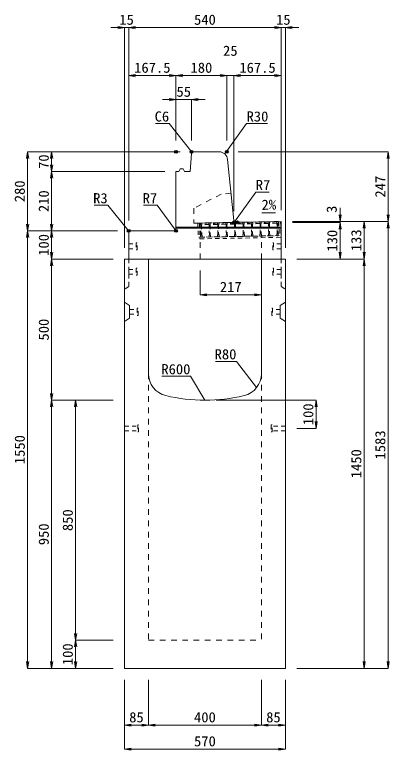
# Model space of a CAD drawing. Units: millimetres at full size; some dimension numbers follow another scale. Extents: x -18734 to 51600, y -18820 to 17820.
# Drawn here: x 39376 to 40703, y -10960 to -8354 of the extents above; entities that cross this region are included whole.
import ezdxf
from ezdxf.enums import TextEntityAlignment as Align

# ---------------------------------------------------------------- set-up
doc = ezdxf.new("R2010")
doc.units = ezdxf.units.MM
doc.header["$LTSCALE"] = 20
doc.header["$PDMODE"] = 32
doc.header["$PDSIZE"] = 10
doc.linetypes.add('USER1', pattern=[2, 1, -1])
doc.linetypes.add('USER2', pattern=[1.35, 0.75, -0.6])
for name, color, linetype, lineweight in [('インサート', 3, 'USER2', 9), ('グレーチング', 7, 'USER2', 5), ('受枠', 3, 'USER2', 9), ('寸法線', 7, 'Continuous', 13), ('引出線', 4, 'Continuous', 13), ('本体', 2, 'Continuous', 13), ('目地', 132, 'Continuous', 5)]:
    doc.layers.add(name, color=color, linetype=linetype, lineweight=lineweight)
doc.layers.add('作業エリア', color=11, linetype='Continuous')
doc.styles.add('ＭＳ 明朝', font='')
doc.styles.get('ＭＳ 明朝').set_extended_font_data('MS Mincho')

# ---------------------------------------------------------------- blocks, each defined once
blk = doc.blocks.new('open_arrow')
at = {"color": 0, "linetype": 'Continuous', "lineweight": -2}
blk.add_lwpolyline([(7.5, 1.25), (0, 0), (7.5, -1.25)], dxfattribs=at)

msp = doc.modelspace()

# ---------------------------------------------------------------- linework, layer by layer
at = {"layer": 'インサート'}
for p, q in [((39780, -9166.5), (39807, -9166.5)), ((39780, -9166.5), (39780, -9183.5)), ((39810, -9162.5), (39807, -9162.5)), ((39807, -9162.5), (39807, -9187.5)), ((39810, -9187.5), (39810, -9162.5)), ((40290, -9162.5), (40293, -9162.5)), ((40290, -9187.5), (40290, -9162.5)), ((40293, -9162.5), (40293, -9187.5)), ((40320, -9166.5), (40293, -9166.5)), ((40320, -9166.5), (40320, -9183.5)), ((39780, -9183.5), (39807, -9183.5)), ((39807, -9187.5), (39810, -9187.5)), ((40293, -9187.5), (40290, -9187.5)), ((40320, -9183.5), (40293, -9183.5)), ((39780, -9256.5), (39807, -9256.5)), ((39780, -9256.5), (39780, -9273.5)), ((39780, -9273.5), (39807, -9273.5)), ((39810, -9252.5), (39807, -9252.5)), ((39807, -9252.5), (39807, -9277.5)), ((39810, -9277.5), (39810, -9252.5)), ((40290, -9252.5), (40293, -9252.5)), ((40290, -9277.5), (40290, -9252.5)), ((40293, -9252.5), (40293, -9277.5)), ((40320, -9256.5), (40293, -9256.5)), ((40320, -9273.5), (40293, -9273.5)), ((40320, -9256.5), (40320, -9273.5)), ((39807, -9277.5), (39810, -9277.5)), ((40293, -9277.5), (40290, -9277.5)), ((39783.2, -9398.5), (39810.2, -9398.5)), ((39783.2, -9398.5), (39783.2, -9415.5)), ((39813.2, -9394.5), (39810.2, -9394.5)), ((39810.2, -9394.5), (39810.2, -9419.5)), ((39813.2, -9419.5), (39813.2, -9394.5)), ((40286.8, -9394.5), (40289.8, -9394.5)), ((40286.8, -9419.5), (40286.8, -9394.5)), ((40289.8, -9394.5), (40289.8, -9419.5)), ((40316.8, -9398.5), (40289.8, -9398.5)), ((40316.8, -9398.5), (40316.8, -9415.5)), ((39783.2, -9415.5), (39810.2, -9415.5)), ((39810.2, -9419.5), (39813.2, -9419.5)), ((40289.8, -9419.5), (40286.8, -9419.5)), ((40316.8, -9415.5), (40289.8, -9415.5)), ((39765, -9811.5), (39812, -9811.5)), ((39765, -9811.5), (39765, -9828.5)), ((39815, -9807.5), (39812, -9807.5)), ((39812, -9807.5), (39812, -9832.5)), ((39815, -9832.5), (39815, -9807.5)), ((40288, -9807.5), (40285, -9807.5)), ((40285, -9807.5), (40285, -9832.5)), ((40288, -9832.5), (40288, -9807.5)), ((40335, -9811.5), (40288, -9811.5)), ((40335, -9828.5), (40335, -9811.5)), ((39765, -9828.5), (39812, -9828.5)), ((39812, -9832.5), (39815, -9832.5)), ((40285, -9832.5), (40288, -9832.5)), ((40335, -9828.5), (40288, -9828.5))]:
    msp.add_line(p, q, dxfattribs=at)
at = {"layer": 'グレーチング'}
for p, q in [((40033.97, -9092.54), (40308.92, -9087.21)), ((40064.08, -9097.95), (40038.97, -9092.44)), ((40094.07, -9097.37), (40068.96, -9091.86)), ((40124.07, -9096.79), (40098.96, -9091.28)), ((40154.06, -9096.21), (40128.95, -9090.7)), ((40184.06, -9095.63), (40158.95, -9090.12)), ((40214.05, -9095.05), (40188.94, -9089.54)), ((40244.05, -9094.47), (40218.93, -9088.96)), ((40274.04, -9093.89), (40248.93, -9088.38)), ((40304.04, -9093.31), (40278.92, -9087.8)), ((40304.04, -9093.31), (40279.04, -9093.79)), ((40064.08, -9097.95), (40039.08, -9098.44)), ((40094.07, -9097.37), (40069.08, -9097.86)), ((40124.07, -9096.79), (40099.07, -9097.28)), ((40154.06, -9096.21), (40129.07, -9096.7)), ((40184.06, -9095.63), (40159.06, -9096.12)), ((40214.05, -9095.05), (40189.06, -9095.54)), ((40244.05, -9094.47), (40219.05, -9094.95)), ((40274.04, -9093.89), (40249.05, -9094.37)), ((40034.94, -9142.53), (40309.89, -9137.21))]:
    msp.add_line(p, q, dxfattribs=at)
for points in [[(40033.97, -9092.54), (40038.97, -9092.44), (40039.08, -9098.44), (40038.1, -9099.46), (40038.8, -9135.45), (40039.82, -9136.43), (40039.94, -9142.43), (40034.94, -9142.53), (40034.82, -9136.53), (40035.8, -9135.51), (40035.1, -9099.52), (40034.09, -9098.53)], [(40068.8, -9134.87), (40069.81, -9135.85), (40069.93, -9141.85), (40064.93, -9141.95), (40064.82, -9135.95), (40065.8, -9134.93), (40065.1, -9098.93), (40064.08, -9097.95), (40063.96, -9091.96), (40068.96, -9091.86), (40069.08, -9097.86), (40068.1, -9098.88)], [(40098.79, -9134.29), (40099.81, -9135.27), (40099.92, -9141.27), (40094.93, -9141.37), (40094.81, -9135.37), (40095.79, -9134.35), (40095.09, -9098.35), (40094.07, -9097.37), (40093.96, -9091.38), (40098.96, -9091.28), (40099.07, -9097.28), (40098.09, -9098.3)], [(40128.78, -9133.71), (40129.8, -9134.69), (40129.92, -9140.69), (40124.92, -9140.79), (40124.8, -9134.79), (40125.78, -9133.77), (40125.09, -9097.77), (40124.07, -9096.79), (40123.95, -9090.79), (40128.95, -9090.7), (40129.07, -9096.7), (40128.09, -9097.72)], [(40158.78, -9133.13), (40159.8, -9134.11), (40159.91, -9140.11), (40154.91, -9140.2), (40154.8, -9134.21), (40155.78, -9133.19), (40155.08, -9097.19), (40154.06, -9096.21), (40153.95, -9090.21), (40158.95, -9090.12), (40159.06, -9096.12), (40158.08, -9097.14)], [(40185.77, -9132.61), (40185.08, -9096.61), (40184.06, -9095.63), (40183.94, -9089.63), (40188.94, -9089.54), (40189.06, -9095.54), (40188.08, -9096.55), (40188.77, -9132.55), (40189.79, -9133.53), (40189.91, -9139.53), (40184.91, -9139.62), (40184.79, -9133.63)], [(40215.77, -9132.03), (40215.07, -9096.03), (40214.05, -9095.05), (40213.94, -9089.05), (40218.93, -9088.96), (40219.05, -9094.95), (40218.07, -9095.97), (40218.77, -9131.97), (40219.79, -9132.95), (40219.9, -9138.95), (40214.9, -9139.04), (40214.79, -9133.04)], [(40249.05, -9094.37), (40248.06, -9095.39), (40248.76, -9131.39), (40249.78, -9132.37), (40249.9, -9138.37), (40244.9, -9138.46), (40244.78, -9132.46), (40245.76, -9131.44), (40245.07, -9095.45), (40244.05, -9094.47), (40243.93, -9088.47), (40248.93, -9088.38)], [(40279.04, -9093.79), (40278.06, -9094.81), (40278.76, -9130.81), (40279.78, -9131.79), (40279.89, -9137.79), (40274.89, -9137.88), (40274.78, -9131.88), (40275.76, -9130.86), (40275.06, -9094.87), (40274.04, -9093.89), (40273.92, -9087.89), (40278.92, -9087.8)], [(40304.89, -9137.3), (40304.77, -9131.3), (40305.75, -9130.28), (40305.05, -9094.29), (40304.04, -9093.31), (40303.92, -9087.31), (40308.92, -9087.21), (40309.03, -9093.21), (40308.05, -9094.23), (40308.75, -9130.23), (40309.77, -9131.21), (40309.89, -9137.21)]]:
    msp.add_lwpolyline(points, close=True, dxfattribs=at)
at = {"layer": '作業エリア'}
for p in [(39947.5, -8840), (39947.5, -8840), (40002.5, -8840), (40127.5, -8840), (40152.5, -9090), (40165, -9090), (39780, -9120), (39947.5, -9120)]:
    msp.add_point(p, dxfattribs=at)
at = {"layer": '受枠'}
for p, q in [((40024.97, -9092.71), (40317.92, -9087.04)), ((40024.97, -9092.71), (40025.94, -9142.7)), ((40030.97, -9092.59), (40032.05, -9148.58)), ((40311.92, -9087.16), (40312.89, -9137.15)), ((40317.92, -9087.04), (40319, -9143.03)), ((40312.89, -9137.15), (40025.94, -9142.7)), ((40032.05, -9148.58), (40319, -9143.03))]:
    msp.add_line(p, q, dxfattribs=at)
at = {"layer": '受枠', "linetype": 'Continuous'}
msp.add_line((40250.9, -9138.35), (40251.01, -9144.35), dxfattribs=at)
at = {"layer": '寸法線'}
for p, q in [((39828, -8400.05), (39717, -8400.05)), ((39765, -9180), (39765, -8400.05)), ((39780, -8400.05), (40320, -8400.05)), ((39780, -9083), (39780, -8400.05)), ((39780, -9083), (39780, -8400.05)), ((40272, -8400.05), (40383, -8400.05)), ((40320, -9047), (40320, -8400.05)), ((40320, -9047), (40320, -8400.05)), ((40335, -9180), (40335, -8400.05)), ((39780, -8570.05), (39947.5, -8570.05)), ((39780, -9083), (39780, -8570.05)), ((39947.5, -8800), (39947.5, -8570.05)), ((39947.5, -8570.05), (40127.5, -8570.05)), ((39947.5, -8800), (39947.5, -8570.05)), ((40079.5, -8570.05), (40200.5, -8570.05)), ((40127.5, -8800), (40127.5, -8570.05)), ((40127.5, -8800), (40127.5, -8570.05)), ((40152.5, -9050), (40152.5, -8570.05)), ((40152.5, -8570.05), (40320, -8570.05)), ((40152.5, -9050), (40152.5, -8570.05)), ((40320, -9047), (40320, -8570.05)), ((39899.5, -8655.05), (40050.5, -8655.05)), ((39947.5, -8800), (39947.5, -8655.05)), ((40002.5, -8800), (40002.5, -8655.05)), ((39422.06, -8840), (39422.06, -9120)), ((39962.5, -8840), (39422.06, -8840)), ((39507.06, -8910), (39507.06, -8840)), ((39962.5, -8840), (39507.06, -8840)), ((40167.5, -8840), (40698.78, -8840)), ((40698.78, -8840), (40698.78, -9087)), ((39507.06, -9120), (39507.06, -8910)), ((39907.5, -8910), (39507.06, -8910)), ((39907.5, -8910), (39507.06, -8910)), ((40528.78, -9039), (40528.78, -9138)), ((40360, -9087), (40528.78, -9087)), ((40360, -9087), (40613.78, -9087)), ((40360, -9087), (40698.78, -9087)), ((40360, -9087), (40698.78, -9087)), ((40360, -9090), (40528.78, -9090)), ((40360, -9090), (40528.78, -9090)), ((40528.78, -9090), (40528.78, -9220)), ((40613.78, -9087), (40613.78, -9220)), ((40698.78, -9087), (40698.78, -10670)), ((39740, -9120), (39422.06, -9120)), ((39422.06, -10670), (39422.06, -9120)), ((39740, -9120), (39422.06, -9120)), ((39507.06, -9220), (39507.06, -9120)), ((39740, -9120), (39507.06, -9120)), ((39740, -9120), (39507.06, -9120)), ((39507.06, -9220), (39507.06, -9720)), ((39725, -9220), (39507.06, -9220)), ((39725, -9220), (39507.06, -9220)), ((40375, -9220), (40528.78, -9220)), ((40375, -9220), (40613.78, -9220)), ((40375, -9220), (40613.78, -9220)), ((40613.78, -9220), (40613.78, -10670)), ((40033, -9260), (40033, -9346.67)), ((40033, -9346.67), (40250, -9346.67)), ((39725, -9720), (39507.06, -9720)), ((39507.06, -10670), (39507.06, -9720)), ((39725, -9720), (39507.06, -9720)), ((39592.06, -9720), (39592.06, -10570)), ((39725, -9720), (39592.06, -9720)), ((40090, -9720), (40443.78, -9720)), ((40443.78, -9720), (40443.78, -9820)), ((40375, -9820), (40443.78, -9820)), ((39725, -10570), (39592.06, -10570)), ((39592.06, -10570), (39592.06, -10670)), ((39725, -10570), (39592.06, -10570)), ((39725, -10670), (39422.06, -10670)), ((39725, -10670), (39507.06, -10670)), ((39725, -10670), (39592.06, -10670)), ((40375, -10670), (40613.78, -10670)), ((40375, -10670), (40698.78, -10670)), ((39765, -10710), (39765, -10871.16)), ((39765, -10710), (39765, -10956.16)), ((39850, -10710), (39850, -10871.16)), ((39850, -10710), (39850, -10871.16)), ((40250, -10710), (40250, -10871.16)), ((40250, -10710), (40250, -10871.16)), ((40335, -10710), (40335, -10871.16)), ((40335, -10710), (40335, -10956.16)), ((39765, -10871.16), (39850, -10871.16)), ((39850, -10871.16), (40250, -10871.16)), ((40250, -10871.16), (40335, -10871.16)), ((39765, -10956.16), (40335, -10956.16))]:
    msp.add_line(p, q, dxfattribs=at)
at = {"layer": '引出線'}
for points in [[(40005.29, -8842.99), (39923.41, -8740.07), (39875.07, -8740.07)], [(40120.48, -8847.76), (40197.4, -8740.07), (40272.08, -8740.07)], [(40154.14, -9088.19), (40230, -8982.98), (40277.93, -8982.98)], [(39780.88, -9120.88), (39705.62, -9029.7), (39657.89, -9029.7)], [(39945.45, -9117.95), (39880.97, -9029.7), (39833.04, -9029.7)], [(40251.14, -9056.74), (40299.85, -9055.77), (40251.11, -9056.74)], [(40232.76, -9675.58), (40161.5, -9582.47), (40086.83, -9582.47)], [(40050, -9720), (39998.63, -9635.25), (39897.63, -9635.25)]]:
    msp.add_lwpolyline(points, dxfattribs=at)
at = {"layer": '本体'}
for p, q in [((39997.5, -8910), (40002.07, -8845.98)), ((40002.07, -8845.98), (40008.5, -8840)), ((40100.35, -8840), (40008.5, -8840)), ((40151.87, -9083.7), (40130.2, -8867.01)), ((39947.5, -8910), (39947.5, -9113)), ((39947.5, -8910), (39957.5, -8910)), ((39957.5, -8910), (39962.5, -8900)), ((39962.5, -8900), (39972.5, -8900)), ((39972.5, -8900), (39977.5, -8910)), ((39977.5, -8910), (39997.5, -8910)), ((40165, -9090), (40158.83, -9090)), ((40165, -9090), (40320, -9087)), ((40320, -9220), (40320, -9087)), ((39780, -9123), (39780, -9220)), ((39940.5, -9120), (39783, -9120)), ((39765, -9220), (39765, -10670)), ((39850, -9220), (39765, -9220)), ((40320, -9220), (39780, -9220)), ((39850, -9220), (39850, -9625.96)), ((40250, -9625.96), (40250, -9220)), ((40335, -9220), (40250, -9220)), ((40335, -10670), (40335, -9220)), ((39765, -10670), (40335, -10670))]:
    msp.add_line(p, q, dxfattribs=at)
at = {"layer": '本体', "linetype": 'USER1'}
for p, q in [((40142.2, -8987), (40108, -8990)), ((40108, -8990), (40011, -9040)), ((40011, -9040), (40011, -9092.98)), ((40011, -9092.98), (40165, -9090)), ((40033, -9220), (40033, -9142.56)), ((40250, -9220), (40250, -9138.36))]:
    msp.add_line(p, q, dxfattribs=at)
at = {"layer": '本体', "linetype": 'USER2', "lineweight": 9}
for p, q in [((39780, -9220), (39780, -9317)), ((40320, -9220), (40320, -9317)), ((39780, -9317), (39765, -9326.5)), ((40320, -9317), (40335, -9326.5))]:
    msp.add_line(p, q, dxfattribs=at)
at = {"layer": '本体', "lineweight": 9}
for p, q in [((39765, -9373), (39783.2, -9384.5)), ((40335, -9373), (40316.8, -9384.5)), ((39783.2, -9384.5), (39783.2, -9429.5)), ((40316.8, -9384.5), (40316.8, -9429.5)), ((39765, -9441), (39783.2, -9429.5)), ((40335, -9441), (40316.8, -9429.5))]:
    msp.add_line(p, q, dxfattribs=at)
at = {"layer": '本体', "linetype": 'USER1', "lineweight": 15}
for p, q in [((39850, -9625.96), (39850, -10570)), ((40250, -9625.96), (40250, -10570)), ((39850, -10570), (40250, -10570))]:
    msp.add_line(p, q, dxfattribs=at)
at = {"layer": '本体'}
for centre, radius, start, end in [((40100.35, -8870), 30, 5.71059, 90), ((40158.83, -9083), 7, 185.71059, 270), ((39940.5, -9113), 7, 270, 0), ((39783, -9123), 3, 90, 180), ((39930, -9625.96), 80, 180, 256.65764), ((40170, -9625.96), 80, 283.34236, 0), ((40050, -9120), 600, 256.65764, 283.34236)]:
    msp.add_arc(centre, radius, start, end, dxfattribs=at)
at = {"layer": '目地'}
for p, q in [((40320, -9107), (39947.5, -9107)), ((40320, -9111), (39947.5, -9111))]:
    msp.add_line(p, q, dxfattribs=at)

# ---------------------------------------------------------------- block references
at = {"layer": '寸法線', "xscale": 3.2, "yscale": 3.2}
for p, rotation in [((39765, -8400.05), 180), ((40320, -8400.05), 180), ((40320, -8400.05), 180), ((39947.5, -8570.05), 180), ((40127.5, -8570.05), 180), ((40127.5, -8570.05), 180), ((40320, -8570.05), 180), ((39947.5, -8655.05), 180), ((39422.06, -8840), 270), ((39507.06, -8840), 270), ((40698.78, -8840), 270), ((39507.06, -8910), 90), ((39507.06, -8910), 270), ((40528.78, -9087), 90), ((40698.78, -9087), 90), ((40528.78, -9090), 270), ((40528.78, -9090), 270), ((40613.78, -9087), 270), ((40698.78, -9087), 270), ((39422.06, -9120), 90), ((39507.06, -9120), 90), ((39422.06, -9120), 270), ((39507.06, -9120), 270), ((39507.06, -9220), 90), ((40528.78, -9220), 90), ((40613.78, -9220), 90), ((39507.06, -9220), 270), ((40613.78, -9220), 270), ((40250, -9346.67), 180), ((39507.06, -9720), 90), ((39507.06, -9720), 270), ((39592.06, -9720), 270), ((40443.78, -9720), 270), ((40443.78, -9820), 90), ((39592.06, -10570), 90), ((39592.06, -10570), 270), ((39422.06, -10670), 90), ((39507.06, -10670), 90), ((39592.06, -10670), 90), ((40613.78, -10670), 90), ((40698.78, -10670), 90), ((39850, -10871.16), 180), ((40250, -10871.16), 180), ((40335, -10871.16), 180), ((40335, -10956.16), 180)]:
    msp.add_blockref('open_arrow', p, dxfattribs=dict(at, rotation=rotation))
for p in [(39780, -8400.05), (39780, -8400.05), (40335, -8400.05), (39780, -8570.05), (39947.5, -8570.05), (40152.5, -8570.05), (40152.5, -8570.05), (40002.5, -8655.05), (40033, -9346.67), (39765, -10871.16), (39850, -10871.16), (40250, -10871.16), (39765, -10956.16)]:
    msp.add_blockref('open_arrow', p, dxfattribs=at)
at = {"layer": '引出線', "xscale": 0.0533, "yscale": 0.0533}
for p, rotation in [((40005.29, -8842.99), 128.5), ((40120.48, -8847.76), 54.5), ((40251.14, -9056.74), 1.1), ((40154.14, -9088.19), 54.2), ((39945.45, -9117.95), 126.2), ((39780.88, -9120.88), 129.5), ((40232.76, -9675.58), 127.4), ((40050, -9720), 121.2)]:
    msp.add_blockref('open_arrow', p, dxfattribs=dict(at, rotation=rotation))

# ---------------------------------------------------------------- texts
at = {"layer": '寸法線', "style": 'ＭＳ 明朝', "width": 1.05}
for s, p in [('15', (39772.5, -8372.05)), ('540', (40050, -8372.05)), ('15', (40327.5, -8372.05)), ('25', (40140, -8482.05)), ('167.5', (39863.75, -8542.05)), ('180', (40037.5, -8542.05)), ('167.5', (40236.25, -8542.05)), ('55', (39975, -8627.05)), ('217', (40141.5, -9318.67)), ('85', (39807.5, -10843.16)), ('400', (40050, -10843.16)), ('85', (40292.5, -10843.16)), ('570', (40050, -10928.16))]:
    msp.add_text(s, height=36.03, dxfattribs=at).set_placement(p, align=Align.MIDDLE_CENTER)
for s, p in [('70', (39479.06, -8875)), ('247', (40670.78, -8963.5)), ('280', (39394.06, -8980)), ('210', (39479.06, -9015)), ('3', (40498.78, -9043.66)), ('130', (40500.78, -9155)), ('133', (40585.78, -9153.5)), ('100', (39479.06, -9170)), ('500', (39479.06, -9470)), ('100', (40415.78, -9770)), ('1550', (39394.06, -9895)), ('1583', (40670.78, -9878.5)), ('1450', (40585.78, -9945)), ('850', (39564.06, -10145)), ('950', (39479.06, -10195)), ('100', (39564.06, -10620))]:
    msp.add_text(s, height=36.03, rotation=90, dxfattribs=at).set_placement(p, align=Align.MIDDLE_CENTER)
at = {"layer": '引出線', "style": 'ＭＳ 明朝', "width": 1.05}
for s, p in [('C6', (39923.41, -8696.87)), ('R3', (39705.62, -8986.5)), ('R7', (39880.97, -8986.5)), ('R80', (40161.5, -9539.27)), ('R600', (39998.63, -9592.05))]:
    msp.add_text(s, height=36.03, dxfattribs=at).set_placement(p, align=Align.TOP_RIGHT)
for s, p in [('R30', (40197.4, -8696.87)), ('R7', (40230, -8939.78))]:
    msp.add_text(s, height=36.03, dxfattribs=at).set_placement(p, align=Align.TOP_LEFT)
msp.add_text('2%', height=36.03, rotation=1.146, dxfattribs=at).set_placement((40250.17, -9009.85), align=Align.TOP_LEFT)

doc.saveas('drawing.dxf')
